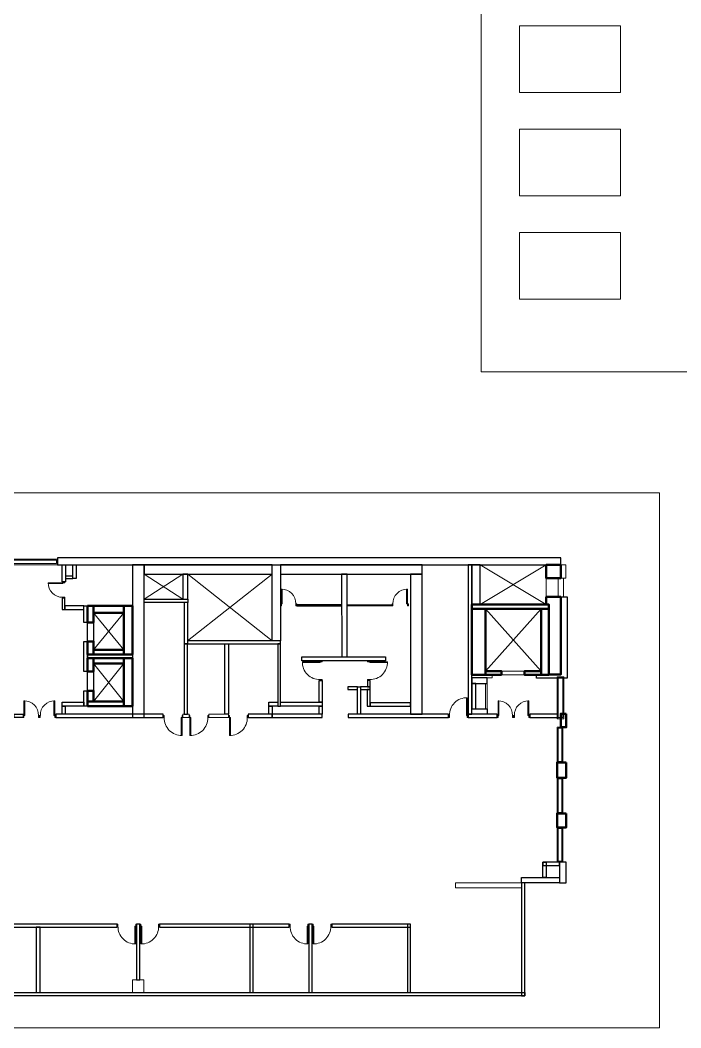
# Model space of a CAD drawing. Header units: millimetres. Extents: x 828494 to 5219521, y -272453 to 431064.
# Drawn here: x 2606709 to 2637038, y 115187 to 161447 of the extents above; entities that cross this region are included whole.
import ezdxf

# ---------------------------------------------------------------- set-up
doc = ezdxf.new("R2010")
doc.units = ezdxf.units.MM
doc.header["$LTSCALE"] = 5
doc.header["$MEASUREMENT"] = 0
doc.linetypes.add('1', pattern=[0])
for name, color, linetype, lineweight in [('Elevation dark-Mobius', 40, 'Continuous', 18), ('Off-Mobius', 131, 'Continuous', 9), ('Parapet-Mobius', 7, 'Continuous', 13), ('Roof-Mobius', 70, 'Continuous', 13), ('Sheet anno-Mobius', 7, '1', 13), ('Wall 150-Mobius', 50, 'Continuous', 30)]:
    doc.layers.add(name, color=color, linetype=linetype, lineweight=lineweight)
doc.layers.add('Hatch-Living', color=7, linetype='Continuous', lineweight=0, true_color=0xffffbd)
picture_1 = doc.add_image_def('image1.png', size_in_pixel=(1226, 539))

# ---------------------------------------------------------------- blocks, each defined once
blk = doc.blocks.new('*U78')
for points in [[(-750, 100), (-708, 100), (-708, 0), (-750, 0)], [(0, 100), (-42, 100), (-42, 0), (0, 0)], [(-42, 0), (-42, -666), (-82, -666), (-82, 0)]]:
    blk.add_lwpolyline(points, close=True)
blk.add_arc((-61, -19), 647, 178.3123, 271.6877)
blk = doc.blocks.new('*U79')
for points in [[(-42, 0), (-42, 816), (-82, 816), (-82, 0)], [(-900, -100), (-858, -100), (-858, 0), (-900, 0)], [(0, -100), (-42, -100), (-42, 0), (0, 0)]]:
    blk.add_lwpolyline(points, close=True)
blk.add_arc((-65, 23), 793, 88.3123, 181.6877)
blk = doc.blocks.new('*U80')
for points in [[(42, 0), (42, 816), (82, 816), (82, 0)], [(0, -100), (42, -100), (42, 0), (0, 0)], [(900, -100), (858, -100), (858, 0), (900, 0)]]:
    blk.add_lwpolyline(points, close=True)
blk.add_arc((65, 23), 793, 358.3123, 91.6877)
blk = doc.blocks.new('*U81')
for points in [[(0, 100), (42, 100), (42, 0), (0, 0)], [(900, 100), (858, 100), (858, 0), (900, 0)], [(42, 0), (42, -816), (82, -816), (82, 0)]]:
    blk.add_lwpolyline(points, close=True)
blk.add_arc((65, -23), 793, 268.3123, 1.6877)
blk = doc.blocks.new('*U82')
for points in [[(-900, 100), (-858, 100), (-858, 0), (-900, 0)], [(0, 100), (-42, 100), (-42, 0), (0, 0)], [(-42, 0), (-42, -816), (-82, -816), (-82, 0)]]:
    blk.add_lwpolyline(points, close=True)
blk.add_arc((-65, -23), 793, 178.3123, 271.6877)
blk = doc.blocks.new('*U83')
for points in [[(-42, 0), (-42, 666), (-82, 666), (-82, 0)], [(-750, -100), (-708, -100), (-708, 0), (-750, 0)], [(0, -100), (-42, -100), (-42, 0), (0, 0)]]:
    blk.add_lwpolyline(points, close=True)
blk.add_arc((-61, 19), 647, 88.3123, 181.6877)
blk = doc.blocks.new('*U75')
for points in [[(-42, 0), (-42, 816), (-82, 816), (-82, 0)], [(-900, -100), (-858, -100), (-858, 0), (-900, 0)], [(0, -100), (-42, -100), (-42, 0), (0, 0)]]:
    blk.add_lwpolyline(points, close=True)
blk.add_arc((-65, 23), 793, 88.3123, 181.6877)
blk = doc.blocks.new('*U84')
for points in [[(-750, 100), (-708, 100), (-708, 0), (-750, 0)], [(0, 100), (-42, 100), (-42, 0), (0, 0)], [(-42, 0), (-42, -666), (-82, -666), (-82, 0)]]:
    blk.add_lwpolyline(points, close=True)
blk.add_arc((-61, -19), 647, 178.3123, 271.6877)

msp = doc.modelspace()

# ---------------------------------------------------------------- linework, layer by layer
at = {"color": 240, "lineweight": 50, "true_color": 0xed1f24}
for points in [[(2631527.1, 136447.3), (2630858, 136447.3), (2630858, 135829), (2631527.1, 135829)], [(2609802, 133798), (2610080, 133798), (2610080, 134553), (2609802, 134553)], [(2610080, 134243.5), (2611463, 134243.5), (2611463, 134553), (2610080, 134553)], [(2611865.5, 134553), (2611463, 134553), (2611463, 132319.8), (2611865.5, 132319.8)], [(2630982.5, 134615), (2627439.5, 134615), (2627439.5, 134416), (2630982.5, 134416)], [(2628076, 134416), (2627439.5, 134416), (2627439.5, 131395), (2628076, 131395)], [(2630982.5, 134416), (2630626, 134416), (2630626, 131395), (2630982.5, 131395)], [(2609802, 132319.8), (2610080, 132319.8), (2610080, 132926), (2609802, 132926)], [(2611463, 132319.8), (2610080, 132319.8), (2610080, 132536.5), (2611463, 132536.5)], [(2609802, 131547.5), (2610080, 131547.5), (2610080, 132153.8), (2609802, 132153.8)], [(2610080, 131916.5), (2611463, 131916.5), (2611463, 132153.8), (2610080, 132153.8)], [(2611865.5, 132153.8), (2611463, 132153.8), (2611463, 129956.5), (2611865.5, 129956.5)], [(2628809, 131395), (2628076, 131395), (2628076, 131560.5), (2628809, 131560.5)], [(2630626, 131395), (2629856.8, 131395), (2629856.8, 131560.5), (2630626, 131560.5)], [(2609802, 130173.2), (2610080, 130173.2), (2610080, 130660.5), (2609802, 130660.5)], [(2611463, 129956.5), (2609802, 129956.5), (2609802, 130173.2), (2611463, 130173.2)], [(2631775.5, 129608), (2631521, 129608), (2631521, 128989), (2631775.5, 128989)], [(2631775.5, 127369.5), (2631357.5, 127369.5), (2631357.5, 126665), (2631775.5, 126665)], [(2631775.5, 125027), (2631357.5, 125027), (2631357.5, 124390), (2631775.5, 124390)]]:
    msp.add_lwpolyline(points, close=True, dxfattribs=at)
msp.add_lwpolyline([(2631410, 134973), (2630858, 134973), (2630858, 134615), (2630982.5, 134615), (2630982.5, 131405.5), (2631528, 131405.5), (2631528, 134973), (2630866.5, 134973)], dxfattribs=at)
at = {"layer": 'Elevation dark-Mobius'}
for p, q in [((2612409.5, 136017), (2614181.5, 134868)), ((2614181.5, 136017), (2612409.5, 134868)), ((2614396.5, 132946), (2618280.5, 136017)), ((2614405, 136017), (2618280.5, 132946)), ((2627828.5, 136447.3), (2630858, 134615)), ((2630858, 136447.3), (2627828.5, 134615)), ((2630858, 135829), (2630858, 134973)), ((2610080, 132536.5), (2611463, 134243.5)), ((2610080, 134243.5), (2611463, 132536.5)), ((2628076, 134416), (2630626, 131560.5)), ((2628076, 131560.5), (2630626, 134416)), ((2610080, 131916.5), (2611463, 130173.2)), ((2610080, 130173.2), (2611463, 131916.5))]:
    msp.add_line(p, q, dxfattribs=at)
for points in [[(2603428.8, 136447.3), (2608431, 136447.3), (2608431, 136708.8), (2603428.8, 136708.8)], [(2603478.8, 136497.3), (2608381, 136497.3), (2608381, 136658.8), (2603478.8, 136658.8)], [(2631527.1, 136447.3), (2631762, 136447.3), (2631762, 135829), (2631527.1, 135829)], [(2631644.5, 135829), (2631410, 135829), (2631410, 134973), (2631644.5, 134973)], [(2628381.5, 131395), (2627439.5, 131395), (2627439.5, 131248), (2628381.5, 131248)], [(2628809, 131560.5), (2629856.8, 131560.5), (2629856.8, 131395), (2628809, 131395)], [(2628145, 130997.5), (2628067, 130997.5), (2628067, 129838.5), (2628145, 129838.5)], [(2631672, 131294), (2631358, 131294), (2631358, 129377.5), (2631672, 129377.5)], [(2631622, 131244), (2631408, 131244), (2631408, 129427.5), (2631622, 129427.5)], [(2612409.5, 129427.5), (2613281.5, 129427.5), (2613281.5, 129590.5), (2612409.5, 129590.5)], [(2614181.5, 129427.5), (2614463, 129427.5), (2614463, 129590.5), (2614181.5, 129590.5)], [(2615363, 129427.5), (2616277, 129427.5), (2616277, 129590.5), (2615363, 129590.5)], [(2631357.5, 128989), (2631623.5, 128989), (2631623.5, 127369.5), (2631357.5, 127369.5)], [(2631407.5, 128939), (2631573.5, 128939), (2631573.5, 127419.5), (2631407.5, 127419.5)], [(2631357.5, 126665), (2631620.5, 126665), (2631620.5, 125027), (2631357.5, 125027)], [(2631357.5, 126665), (2631620.5, 126665), (2631620.5, 125027), (2631357.5, 125027)], [(2631407.5, 126615), (2631570.5, 126615), (2631570.5, 125077), (2631407.5, 125077)], [(2631357.5, 124390), (2631620.5, 124390), (2631620.5, 122796), (2631357.5, 122796)], [(2631407.5, 124340), (2631570.5, 124340), (2631570.5, 122846), (2631407.5, 122846)], [(2629719.5, 121843.5), (2626693, 121843.5), (2626693, 121622), (2629719.5, 121622)], [(2612388.5, 117391.5), (2611869, 117391.5), (2611869, 116813.5), (2612388.5, 116813.5)]]:
    msp.add_lwpolyline(points, close=True, dxfattribs=at)
msp.add_lwpolyline([(2627439.5, 134615), (2627439.5, 131395)], dxfattribs=at)
at = {"layer": 'Hatch-Living'}
msp.add_lwpolyline([(2627871.6, 245698.1), (2671085.8, 245698.1), (2671085.8, 145299.7), (2627871.6, 145299.7)], close=True, dxfattribs=at)
at = {"layer": 'Parapet-Mobius'}
msp.add_lwpolyline([(2629627.1, 151697.2), (2634272.2, 151697.2), (2634272.2, 148639), (2629627.1, 148639)], close=True, dxfattribs=at)
at = {"layer": 'Roof-Mobius'}
msp.add_lwpolyline([(2629627.1, 156442.1), (2634272.2, 156442.1), (2634272.2, 153384), (2629627.1, 153384)], close=True, dxfattribs=at)
at = {"layer": 'Sheet anno-Mobius'}
msp.add_lwpolyline([(2629627.1, 161187.1), (2634272.2, 161187.1), (2634272.2, 158129), (2629627.1, 158129)], close=True, dxfattribs=at)
at = {"layer": 'Wall 150-Mobius'}
for points in [[(2608431, 136447.3), (2631527.1, 136447.3), (2631527.1, 136769.9), (2608431, 136769.9)], [(2608789, 135660), (2608635.5, 135660), (2608635.5, 136447.3), (2608789, 136447.3)], [(2609286, 135819.5), (2609132.5, 135819.5), (2609132.5, 136447.3), (2609286, 136447.3)], [(2612409.5, 136447.3), (2611865.5, 136447.3), (2611865.5, 129427.5), (2612409.5, 129427.5)], [(2612409.5, 136017), (2618280.5, 136017), (2618280.5, 136447.3), (2612409.5, 136447.3)], [(2614181.5, 134868), (2614405, 134868), (2614405, 136017), (2614181.5, 136017)], [(2618658, 132946), (2618280.5, 132946), (2618280.5, 136447.3), (2618658, 136447.3)], [(2618658, 136017), (2625167, 136017), (2625167, 136447.3), (2618658, 136447.3)], [(2621474.5, 132222.5), (2621726, 132222.5), (2621719.2, 136017), (2621467.8, 136017)], [(2625167, 136017), (2624635, 136017), (2624635, 129590.5), (2625167, 129590.5)], [(2627275.5, 129590.5), (2627439.5, 129590.5), (2627439.5, 136447.3), (2627275.5, 136447.3)], [(2627828.5, 136447.3), (2627439.5, 136447.3), (2627439.5, 134615), (2627828.5, 134615)], [(2608789, 135819.5), (2609132.5, 135819.5), (2609132.5, 135924), (2608789, 135924)], [(2608763.5, 134910), (2608635.5, 134910), (2608635.5, 134390.5), (2608763.5, 134390.5)], [(2612409.5, 134868), (2614405, 134868), (2614405, 134713.5), (2612409.5, 134713.5)], [(2614232, 132821.5), (2614405, 132821.5), (2614405, 134713.5), (2614232, 134713.5)], [(2608763.5, 134390.5), (2609636, 134390.5), (2609636, 134553), (2608763.5, 134553)], [(2609636, 134553), (2609802, 134553), (2609802, 133798), (2609636, 133798)], [(2619408, 134555), (2621470.3, 134555), (2621470.3, 134605), (2619408, 134605)], [(2623779, 134555), (2621716.7, 134555), (2621716.7, 134605), (2623779, 134605)], [(2609802, 133798), (2610080, 133798), (2610080, 132926), (2609802, 132926)], [(2609636, 132926), (2609802, 132926), (2609802, 131547.5), (2609636, 131547.5)], [(2614384.5, 132821.5), (2614232, 132821.5), (2614232, 129590.5), (2614384.5, 129590.5)], [(2614396.5, 132821.5), (2618658, 132821.5), (2618658, 132946), (2614396.5, 132946)], [(2616277, 129590.5), (2616099.5, 129590.5), (2616099.5, 132821.5), (2616277, 132821.5)], [(2618658, 132821.5), (2618540.5, 132821.5), (2618540.5, 129948.5), (2618658, 129948.5)], [(2609802, 132153.8), (2609802, 132319.8), (2611865.5, 132319.8), (2611865.5, 132153.8)], [(2619640, 132222.5), (2623487.5, 132222.5), (2623487.5, 132033.5), (2619640, 132033.5)], [(2609802, 131547.5), (2610080, 131547.5), (2610080, 130660.5), (2609802, 130660.5)], [(2620579.5, 130137.5), (2620437.5, 130137.5), (2620437.5, 131133.5), (2620579.5, 131133.5)], [(2622654.5, 131133.5), (2622654.5, 130836.5), (2622774.5, 130836.5), (2622774.5, 131133.5)], [(2628145, 131248), (2627439.5, 131248), (2627439.5, 130997.5), (2628145, 130997.5)], [(2627630.5, 130997.5), (2627439.5, 130997.5), (2627439.5, 129838.5), (2627630.5, 129838.5)], [(2609636, 130660.5), (2609802, 130660.5), (2609802, 129956.5), (2609636, 129956.5)], [(2621753, 130716.5), (2622189.5, 130716.5), (2622189.5, 130836.5), (2621753, 130836.5)], [(2622189.5, 130836.5), (2622338, 130836.5), (2622338, 129590.5), (2622189.5, 129590.5)], [(2622338, 130716.5), (2622774.5, 130716.5), (2622774.5, 130836.5), (2622338, 130836.5)], [(2622643, 129958), (2622774.5, 129958), (2622774.5, 130716.5), (2622643, 130716.5)], [(2608635.5, 130135), (2609636, 130135), (2609636, 129956.5), (2608635.5, 129956.5)], [(2618123.5, 130137.5), (2618540.5, 130137.5), (2618540.5, 129948.5), (2618123.5, 129948.5)], [(2618658, 130137.5), (2620579.5, 130137.5), (2620579.5, 129948.5), (2618658, 129948.5)], [(2622774.5, 129958), (2624635, 129958), (2624635, 130103.5), (2622774.5, 130103.5)], [(2606436.5, 129590.5), (2606843.5, 129590.5), (2606843.5, 129427.5), (2606436.5, 129427.5)], [(2608343.5, 129427.5), (2613281.5, 129427.5), (2613281.5, 129590.5), (2608343.5, 129590.5)], [(2608635.5, 129956.5), (2608774, 129956.5), (2608774, 129590.5), (2608635.5, 129590.5)], [(2617177, 129427.5), (2618283, 129427.5), (2618283, 129590.5), (2617177, 129590.5)], [(2618283, 129590.5), (2618123.5, 129590.5), (2618123.5, 129948.5), (2618283, 129948.5)], [(2618283, 129427.5), (2620579.5, 129427.5), (2620579.5, 129590.5), (2618283, 129590.5)], [(2620579.5, 129590.5), (2620437.5, 129590.5), (2620437.5, 129948.5), (2620579.5, 129948.5)], [(2621761, 129427.5), (2626375.5, 129427.5), (2626375.5, 129590.5), (2621761, 129590.5)], [(2627275.5, 129427.5), (2628602.5, 129427.5), (2628602.5, 129590.5), (2627275.5, 129590.5)], [(2628145, 129590.5), (2627439.5, 129590.5), (2627439.5, 129838.5), (2628145, 129838.5)], [(2630102.5, 129427.5), (2631408, 129427.5), (2631408, 129590.5), (2630102.5, 129590.5)], [(2631465.5, 122796), (2630695, 122796), (2630695, 122634.5), (2631465.5, 122634.5)], [(2630695, 122796), (2630850, 122796), (2630850, 122081.5), (2630695, 122081.5)], [(2631775.5, 122796), (2631465.5, 122796), (2631465.5, 121843.5), (2631775.5, 121843.5)], [(2631465.5, 121843.5), (2629719.5, 121843.5), (2629719.5, 122081.5), (2631465.5, 122081.5)], [(2629882, 121843.5), (2629719.5, 121843.5), (2629719.5, 116655.3), (2629882, 116655.3)], [(2611156.9, 119953.5), (2606270.1, 119953.5), (2606270.1, 119808), (2611156.9, 119808)], [(2612207, 119953.5), (2612057, 119953.5), (2612055, 117391.5), (2612205, 117391.5)], [(2619061.4, 119953.5), (2613107.1, 119953.5), (2613107.1, 119808), (2619061.4, 119808)], [(2617400, 119953.5), (2617250, 119953.5), (2617248, 116813.5), (2617398, 116813.5)], [(2620111.5, 119953.5), (2619961.5, 119953.5), (2619959.5, 116813.5), (2620109.5, 116813.5)], [(2624635, 119953.5), (2621011.6, 119953.5), (2621011.6, 119808), (2624635, 119808)], [(2624635, 119953.5), (2624485, 119953.5), (2624483, 116813.5), (2624633, 116813.5)], [(2607635, 119808), (2607444.5, 119808), (2607444.5, 116813.5), (2607635, 116813.5)], [(2629882, 116655.3), (2583721.5, 116655.3), (2583721.5, 116813.5), (2629882, 116813.5)]]:
    msp.add_lwpolyline(points, close=True, dxfattribs=at)
msp.add_lwpolyline([(2631528, 134973), (2631817, 134973), (2631817, 131244), (2630407, 131244), (2630407, 131395), (2631528, 131405.5), (2631528, 134973)], dxfattribs=at)

# ---------------------------------------------------------------- block references
at = {"layer": 'Off-Mobius', "xscale": -1}
for name, p, rotation in [('*U78', (2608663.5, 135660), 270), ('*U80', (2620479.5, 132033.5), 90), ('*U81', (2622754.5, 132033.5), 90), ('*U78', (2608343.5, 129527.5), 180), ('*U82', (2627275.5, 129527.5), 180), ('*U84', (2630102.5, 129527.5), 180), ('*U79', (2614181.5, 129427.5), 180), ('*U80', (2614463, 129427.5), 180), ('*U80', (2616277, 129427.5), 180), ('*U75', (2612056.9, 119853.5), 180), ('*U75', (2619961.4, 119853.5), 180)]:
    msp.add_blockref(name, p, dxfattribs=dict(at, rotation=rotation))
msp.add_blockref('*U83', (2618658, 134655), dxfattribs=at)
at = {"layer": 'Off-Mobius'}
msp.add_blockref('*U83', (2624529, 134655), dxfattribs=at)
at = {"layer": 'Off-Mobius', "rotation": 180}
for name, p in [('*U78', (2606843.5, 129527.5)), ('*U84', (2628602.5, 129527.5)), ('*U75', (2612207.1, 119853.5)), ('*U75', (2620111.6, 119853.5))]:
    msp.add_blockref(name, p, dxfattribs=at)

# ---------------------------------------------------------------- pictures from other files: only their frames are drawn
at = {"layer": 'Elevation dark-Mobius'}
image = msp.add_image(picture_1, insert=(2580187.1, 115186.8), size_in_units=(55875.9, 24565.3), dxfattribs=at)
image.dxf.flags = 7

doc.saveas('drawing.dxf')
